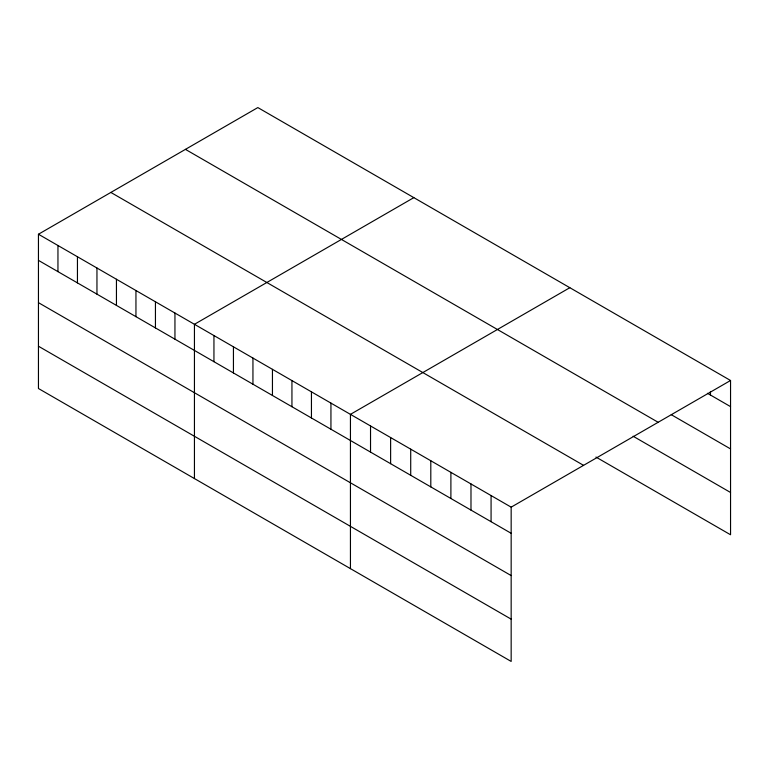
<?xml version="1.0" encoding="UTF-8"?>
<svg xmlns="http://www.w3.org/2000/svg" width="769" height="769" viewBox="0 0 769 769"><rect width="100%" height="100%" fill="white"/><g stroke="black" fill="none" stroke-linecap="round" stroke-linejoin="round"><path stroke-width="1.15" d="M38.45 234.237L511.164 507.156L511.164 661.427L38.45 388.508L38.45 234.237L257.836 107.573L730.55 380.492L730.55 534.763L595.946 457.055M413.837 197.633L194.442 324.297L194.442 478.578M569.829 287.702L350.443 414.356L350.443 568.637M511.164 507.156L730.55 380.492M707.442 393.295L730.55 406.628M671.279 414.693L730.55 448.913M185.444 149.369L658.149 422.287M633.108 436.225L730.55 492.477M110.851 192.433L583.556 465.351M38.45 260.374L511.164 533.292M38.45 302.659L511.164 575.577M38.45 346.223L511.164 619.141M710.46 391.469L710.46 395.035M491.074 495.553L491.074 521.69M470.984 483.951L470.984 510.097M450.894 472.358L450.894 498.495M430.803 460.756L430.803 486.892M410.713 449.154L410.713 475.3M390.623 437.561L390.623 463.697M370.533 425.959L370.533 452.095M330.939 403.1L330.939 429.246M311.445 391.844L311.445 417.98M291.941 380.588L291.941 406.724M272.447 369.331L272.447 395.468M252.943 358.066L252.943 384.212M233.44 346.809L233.44 372.955M213.945 335.553L213.945 361.699M174.948 313.041L174.948 339.177M155.444 301.784L155.444 327.921M135.95 290.519L135.95 316.665M116.446 279.262L116.446 305.408M96.952 268.006L96.952 294.152M77.448 256.75L77.448 282.886M57.954 245.494L57.954 271.63"/></g></svg>
